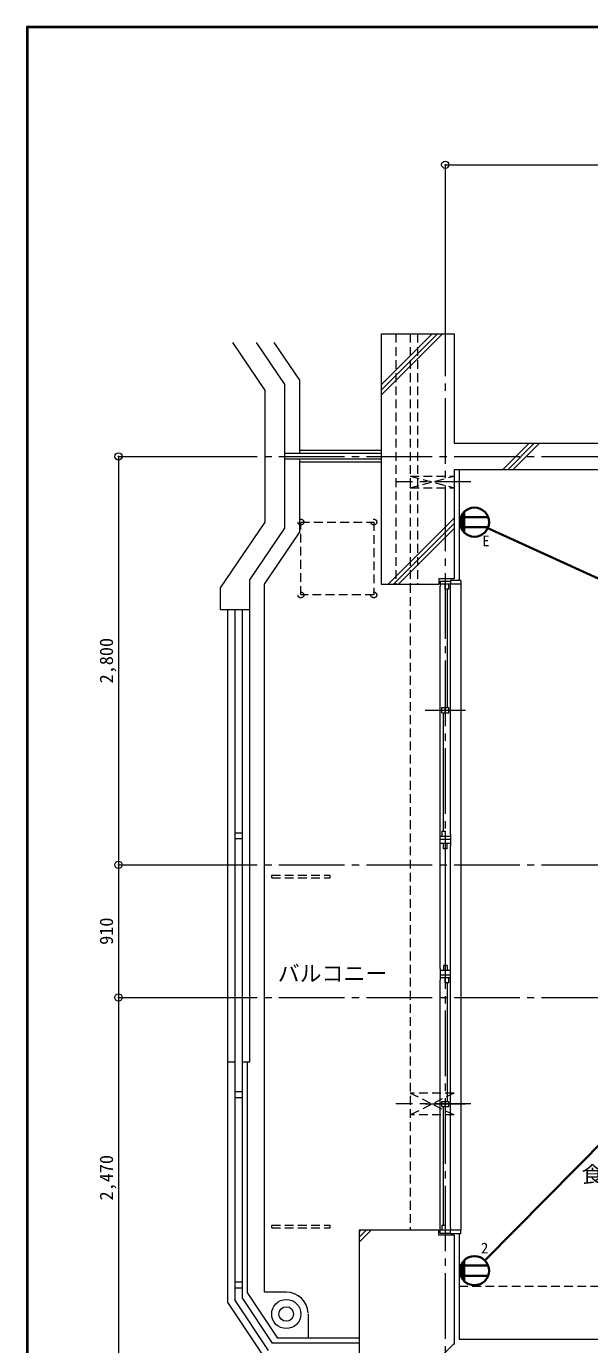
# Model space of a CAD drawing. Units: millimetres at full size, sheet at 1:50. Extents: x -9674 to 9699, y -6794 to 6791.
# Drawn here: x -9674 to -5813, y -2247 to 6791 of the extents above; entities that cross this region are included whole.
import ezdxf
from ezdxf.enums import TextEntityAlignment as Align

# ---------------------------------------------------------------- set-up
doc = ezdxf.new("R2010")
doc.units = ezdxf.units.MM
doc.header["$LTSCALE"] = 50
doc.header["$PDMODE"] = 32
doc.header["$PDSIZE"] = 50
for name, pattern in [('CHAIN1', [8, 5, -1, 1, -1]), ('CHAIN2', [12, 9, -1, 1, -1]), ('DASHED1', [1.8, 1.2, -0.6])]:
    doc.linetypes.add(name, pattern=pattern)
for name, color, linetype, lineweight in [('0-0_図面枠', 7, 'Continuous', 9), ('1-0_芯', 134, 'CHAIN2', 9), ('1-1_躯体', 134, 'Continuous', 9), ('1-3_建具', 134, 'Continuous', 9), ('1-6_ﾊﾞﾙｺﾆｰ・階段', 134, 'Continuous', 9), ('1-7_その他', 134, 'DASHED1', 9), ('1-8_ハッチ', 134, 'Continuous', 9), ('1-B_寸法', 134, 'Continuous', 9), ('1-C_梁', 134, 'DASHED1', 9), ('2-0_芯', 2, 'Continuous', 35)]:
    doc.layers.add(name, color=color, linetype=linetype, lineweight=lineweight)
doc.layers.add('1-A_文字', color=134, linetype='Continuous')
doc.styles.add('ＭＳ ゴシック', font='')
doc.styles.get('ＭＳ ゴシック').set_extended_font_data('MS Gothic')

msp = doc.modelspace()

# ---------------------------------------------------------------- linework, layer by layer
at = {"layer": '0-0_図面枠'}
for p, q in [((-9673.92, 6791.43), (-9673.92, -6793.93)), ((-9672.16, 6789.66), (-9672.16, -6792.16)), ((9697.16, 6789.66), (-9672.16, 6789.66)), ((-9670.4, 6787.9), (-9670.4, -6790.4)), ((9695.4, 6787.9), (-9670.4, 6787.9)), ((-9668.64, -6788.64), (-9668.64, 6786.14)), ((-9668.64, 6786.14), (9693.64, 6786.14)), ((-9666.87, 6784.38), (-9666.87, -6786.88)), ((9691.87, 6784.38), (-9666.87, 6784.38)), ((-9665.11, 6782.61), (-9665.11, -6785.11)), ((9690.11, 6782.61), (-9665.11, 6782.61)), ((9688.35, 6780.85), (-9663.35, 6780.85)), ((-9663.35, 6780.85), (-9663.35, -6783.35))]:
    msp.add_line(p, q, dxfattribs=at)
msp.add_lwpolyline([(9698.92, -6793.93), (9698.92, 6791.43), (-9673.92, 6791.43)], dxfattribs=at)
at = {"layer": '1-0_芯'}
for p, q in [((-6802.5, 4842.91), (-6802.5, -3337.09)), ((-8542.5, 3842.91), (8067.5, 3842.91)), ((-8542.5, 1042.91), (2697.5, 1042.91)), ((-8542.5, 132.91), (8067.5, 132.91))]:
    msp.add_line(p, q, dxfattribs=at)
at = {"layer": '1-1_躯体'}
for p, q in [((-7242.5, 4682.91), (-6742.5, 4682.91)), ((-6742.5, 4682.91), (-6742.5, 3932.91)), ((-6742.5, 3932.91), (5857.5, 3932.91)), ((-6742.5, 3752.91), (-6742.5, 3002.91)), ((-6742.5, 3002.91), (-6847.5, 3002.91)), ((-6847.5, 3002.91), (-6847.5, 2967.91)), ((-6847.5, -1497.09), (-6847.5, -1462.09)), ((-6742.5, -1497.09), (-6847.5, -1497.09)), ((-6742.5, -1497.09), (-6742.5, -2247.09))]:
    msp.add_line(p, q, dxfattribs=at)
at = {"layer": '1-1_躯体', "linetype": 'DASHED1'}
for p, q in [((-7142.5, 4682.91), (-7142.5, 2967.91)), ((-7042.5, 4682.91), (-7042.5, 2967.91)), ((-6992.5, 4682.91), (-6992.5, 2967.91))]:
    msp.add_line(p, q, dxfattribs=at)
at = {"layer": '1-1_躯体'}
for points in [[(-7242.5, 4682.91), (-7242.5, 2967.91), (-6847.5, 2967.91)], [(-6742.5, 3752.91), (5857.5, 3752.91), (5857.5, 3002.89)], [(-6847.5, -1462.09), (-7392.5, -1462.09), (-7392.5, -2432.09)]]:
    msp.add_lwpolyline(points, dxfattribs=at)
at = {"layer": '1-3_建具'}
for p, q in [((-6837.5, 2987.91), (-6837.5, 2952.91)), ((-6837.5, 2987.91), (-6767.5, 2987.91)), ((-6767.5, 2992.91), (-6767.5, 2967.91)), ((-6695.5, 2992.91), (-6767.5, 2992.91)), ((-6767.5, 2967.91), (-6837.5, 2967.91)), ((-6837.5, 1252.91), (-6837.5, 2952.91)), ((-6790.5, 2932.91), (-6790.5, 2120.41)), ((-6778.5, 2932.91), (-6778.5, 2967.91)), ((-6767.5, 2952.91), (-6767.5, 2967.91)), ((-6767.5, 1252.91), (-6767.5, 2952.91)), ((-6695.5, 2967.91), (-6695.5, -1462.09)), ((-6940.98, 2102.91), (-6664.02, 2102.91)), ((-6826.5, 2085.41), (-6778.5, 2085.41)), ((-6814.5, 1272.91), (-6814.5, 2085.41)), ((-6802.5, 2085.41), (-6802.5, 2120.41)), ((-6778.5, 2085.41), (-6778.5, 2120.41)), ((-6826.5, 1272.91), (-6802.5, 1272.91)), ((-6826.5, 1272.91), (-6826.5, 1237.91)), ((-6802.5, 1272.91), (-6802.5, 1237.91)), ((-6837.5, 1172.91), (-6837.5, 1252.91)), ((-6767.5, 1237.91), (-6837.5, 1237.91)), ((-6837.5, 1217.91), (-6767.5, 1217.91)), ((-6767.5, 1187.91), (-6837.5, 1187.91)), ((-6814.5, 1152.91), (-6814.5, 1187.91)), ((-6790.5, 1152.91), (-6790.5, 1187.91)), ((-6767.5, 1252.91), (-6767.5, 1172.91)), ((-6837.5, 332.91), (-6837.5, 1172.91)), ((-6790.5, 1152.91), (-6814.5, 1152.91)), ((-6802.5, 1152.91), (-6802.5, 352.91)), ((-6767.5, 332.91), (-6767.5, 1172.91)), ((-6837.5, 332.91), (-6837.5, 252.91)), ((-6767.5, 317.91), (-6837.5, 317.91)), ((-6837.5, 287.91), (-6767.5, 287.91)), ((-6790.5, 352.91), (-6814.5, 352.91)), ((-6814.5, 352.91), (-6814.5, 317.91)), ((-6790.5, 352.91), (-6790.5, 317.91)), ((-6767.5, 252.91), (-6767.5, 332.91)), ((-6767.5, 267.91), (-6837.5, 267.91)), ((-6837.5, -1447.09), (-6837.5, 252.91)), ((-6802.5, 232.91), (-6802.5, 267.91)), ((-6778.5, 232.91), (-6802.5, 232.91)), ((-6790.5, 232.91), (-6790.5, -579.59)), ((-6778.5, 232.91), (-6778.5, 267.91)), ((-6767.5, -1447.09), (-6767.5, 252.91)), ((-6940.98, -597.09), (-6664.02, -597.09)), ((-6826.5, -614.59), (-6778.5, -614.59)), ((-6814.5, -1427.09), (-6814.5, -614.59)), ((-6802.5, -614.59), (-6802.5, -579.59)), ((-6778.5, -614.59), (-6778.5, -579.59)), ((-6826.5, -1427.09), (-6802.5, -1427.09)), ((-6826.5, -1427.09), (-6826.5, -1462.09)), ((-6802.5, -1427.09), (-6802.5, -1462.09)), ((-6837.5, -1482.09), (-6837.5, -1447.09)), ((-6767.5, -1462.09), (-6837.5, -1462.09)), ((-6837.5, -1482.09), (-6767.5, -1482.09)), ((-6767.5, -1447.09), (-6767.5, -1462.09)), ((-6767.5, -1487.09), (-6767.5, -1462.09)), ((-6695.5, -1487.09), (-6767.5, -1487.09))]:
    msp.add_line(p, q, dxfattribs=at)
for points in [[(-6695.5, 2992.91), (-6695.5, 2967.91), (-6767.5, 2967.91)], [(-6778.5, 2932.91), (-6802.5, 2932.91), (-6802.5, 2967.91)], [(-6826.5, 2085.41), (-6826.5, 2120.41), (-6778.5, 2120.41)], [(-6826.5, -614.59), (-6826.5, -579.59), (-6778.5, -579.59)], [(-6695.5, -1487.09), (-6695.5, -1462.09), (-6767.5, -1462.09)]]:
    msp.add_lwpolyline(points, dxfattribs=at)
at = {"layer": '1-6_ﾊﾞﾙｺﾆｰ・階段'}
for p, q in [((-8261.83, 4623.9), (-8037.5, 4292.91)), ((-8098.75, 4623.9), (-7902.5, 4334.35)), ((-7977.94, 4623.9), (-7802.5, 4365.05)), ((-7802.5, 4365.05), (-7802.5, 3862.91)), ((-8037.5, 3392.91), (-8037.5, 4292.91)), ((-7902.5, 3351.47), (-7902.5, 4334.35)), ((-7242.5, 3862.91), (-7902.5, 3862.91)), ((-7242.5, 3822.91), (-7902.5, 3822.91)), ((-7242.5, 3882.91), (-7802.5, 3882.91)), ((-7802.5, 3822.91), (-7802.5, 3320.78)), ((-7242.5, 3802.91), (-7802.5, 3802.91)), ((-8142.5, 2997.38), (-7902.5, 3351.47)), ((-8042.5, 2966.68), (-7802.5, 3320.78)), ((-8142.5, -307.09), (-8142.5, 2997.38)), ((-8342.5, 2792.91), (-8142.5, 2792.91)), ((-8292.5, -1961.09), (-8292.5, 2792.91)), ((-8242.5, -1945.98), (-8242.5, 2792.91)), ((-8192.5, -1930.88), (-8192.5, 2792.91)), ((-8242.5, 1262.91), (-8192.5, 1262.91)), ((-8242.5, 1222.91), (-8192.5, 1222.91)), ((-8292.5, -307.09), (-8242.5, -307.09)), ((-8192.5, -307.09), (-8142.5, -307.09)), ((-8157.5, -1893.21), (-8157.5, -307.09)), ((-8242.5, -512.09), (-8192.5, -512.09)), ((-8242.5, -552.09), (-8192.5, -552.09)), ((-8242.5, -1817.09), (-8192.5, -1817.09)), ((-8242.5, -1857.09), (-8192.5, -1857.09)), ((-8157.5, -1893.21), (-7952.13, -2202.09)), ((-8292.5, -1961.09), (-8042.5, -2337.09)), ((-8242.5, -1945.98), (-8015.7, -2287.09)), ((-8192.5, -1930.88), (-7988.9, -2237.09)), ((-7742.5, -2037.09), (-7742.5, -2202.09)), ((-7392.5, -2237.09), (-7988.9, -2237.09)), ((-7392.5, -2202.09), (-7952.13, -2202.09))]:
    msp.add_line(p, q, dxfattribs=at)
for points in [[(-8342.5, 2792.91), (-8342.5, 2942.91), (-8037.5, 3392.91)], [(-7892.5, -1887.09), (-8042.5, -1887.09), (-8042.5, 2966.68)]]:
    msp.add_lwpolyline(points, dxfattribs=at)
for radius in [100, 50]:
    msp.add_circle((-7892.5, -2037.09), radius, dxfattribs=at)
msp.add_arc((-7892.5, -2037.09), 150, 2.22671, 90, dxfattribs=at)
at = {"layer": '1-7_その他'}
for p, q in [((-7042.5, 3707.91), (-6742.5, 3707.91)), ((-7042.5, 3707.91), (-6742.5, 3627.91)), ((-7042.5, 3627.91), (-6742.5, 3707.91)), ((-7042.5, 3627.91), (-6742.5, 3627.91)), ((-7792.5, 3392.91), (-7292.5, 3392.91)), ((-7792.5, 2892.91), (-7792.5, 3392.91)), ((-7292.5, 3392.91), (-7292.5, 2892.91)), ((-7292.5, 2892.91), (-7792.5, 2892.91)), ((-7992.5, 972.91), (-7592.5, 972.91)), ((-7992.5, 952.91), (-7992.5, 972.91)), ((-6742.5, -522.09), (-7042.5, -522.09)), ((-7042.5, -522.09), (-6742.5, -672.09)), ((-6742.5, -522.09), (-7042.5, -672.09)), ((-6742.5, -672.09), (-7042.5, -672.09)), ((-7992.5, -1427.09), (-7592.5, -1427.09)), ((-7992.5, -1447.09), (-7992.5, -1427.09))]:
    msp.add_line(p, q, dxfattribs=at)
at = {"layer": '1-7_その他', "linetype": 'CHAIN1'}
for p, q in [((-6627.5, 3667.91), (-7142.5, 3667.91)), ((-6627.5, -597.09), (-7142.5, -597.09))]:
    msp.add_line(p, q, dxfattribs=at)
at = {"layer": '1-7_その他'}
for points in [[(-7992.5, 952.91), (-7592.5, 952.91), (-7592.5, 972.91)], [(-7992.5, -1447.09), (-7592.5, -1447.09), (-7592.5, -1427.09)]]:
    msp.add_lwpolyline(points, dxfattribs=at)
for centre in [(-7792.5, 3392.91), (-7292.5, 3392.91), (-7792.5, 2892.91), (-7292.5, 2892.91)]:
    msp.add_circle(centre, 20, dxfattribs=at)
at = {"layer": '1-8_ハッチ'}
for p, q in [((-7242.5, 4261.9), (-6821.48, 4682.91)), ((-7242.5, 4297.25), (-6856.84, 4682.91)), ((-7242.5, 4332.61), (-6892.19, 4682.91)), ((-6407.98, 3752.91), (-6227.98, 3932.91)), ((-6372.63, 3752.91), (-6192.63, 3932.91)), ((-6337.27, 3752.91), (-6157.27, 3932.91)), ((-6707.5, 3752.91), (-6707.5, 2992.91)), ((-7192.98, 2967.91), (-6742.5, 3418.39)), ((-7157.63, 2967.91), (-6742.5, 3383.04)), ((-7122.27, 2967.91), (-6742.5, 3347.68)), ((-7392.5, -1544.96), (-7309.63, -1462.09)), ((-7392.5, -1509.6), (-7344.99, -1462.09)), ((-7392.5, -1474.25), (-7380.34, -1462.09)), ((-6707.5, -1487.09), (-6707.5, -2212.09)), ((-6936.13, -2432.09), (-6742.5, -2238.46)), ((5672.5, -2212.09), (-6707.5, -2212.09))]:
    msp.add_line(p, q, dxfattribs=at)
at = {"layer": '1-B_寸法'}
for p, q in [((-6802.5, 5842.91), (-6802.5, 4842.91)), ((-6802.5, 5842.91), (-2602.5, 5842.91)), ((-9042.5, 3842.91), (-9042.5, 1042.91)), ((-9042.5, 3842.91), (-8542.5, 3842.91)), ((-9042.5, 1042.91), (-9042.5, 132.91)), ((-9042.5, 1042.91), (-8542.5, 1042.91)), ((-9042.5, 132.91), (-9042.5, -2337.09)), ((-9042.5, 132.91), (-8542.5, 132.91))]:
    msp.add_line(p, q, dxfattribs=at)
for p in [(-6802.5, 5842.91), (-9042.5, 3842.91), (-9042.5, 1042.91), (-9042.5, 132.91)]:
    msp.add_point(p, dxfattribs=at)
at = {"layer": '1-C_梁'}
for p, q in [((-7042.5, 2967.91), (-7042.5, -1462.09)), ((-6707.5, -1847.09), (-4442.5, -1847.09))]:
    msp.add_line(p, q, dxfattribs=at)
at = {"layer": '2-0_芯'}
for p, q in [((-6687.56, 3444.96), (-6687.56, 3339.6)), ((-6681.56, 3453.59), (-6681.56, 3330.97)), ((-6675.56, 3460.62), (-6675.56, 3323.94)), ((-6672.55, 3463.69), (-6672.55, 3320.86)), ((-6699.56, 3416.6), (-6699.56, 3367.96)), ((-6696.24, 3427.28), (-6508.84, 3427.28)), ((-6696.24, 3357.28), (-6508.84, 3357.28)), ((-6693.56, 3433.74), (-6693.56, 3350.81)), ((-4756.96, 2548.12), (-6511.58, 3350.68)), ((-5692.8, -822.44), (-6532.12, -1668.99)), ((-6699.56, -1715.7), (-6699.56, -1764.34)), ((-6696.24, -1705.02), (-6508.84, -1705.02)), ((-6693.56, -1698.56), (-6693.56, -1781.49)), ((-6687.56, -1687.34), (-6687.56, -1792.7)), ((-6681.56, -1678.71), (-6681.56, -1801.33)), ((-6675.56, -1671.68), (-6675.56, -1808.36)), ((-6672.55, -1668.61), (-6672.55, -1811.44)), ((-6696.24, -1775.02), (-6508.84, -1775.02))]:
    msp.add_line(p, q, dxfattribs=at)
for centre in [(-6602.54, 3392.28), (-6602.54, -1740.02)]:
    msp.add_circle(centre, 100.02, dxfattribs=at)

# ---------------------------------------------------------------- texts
at = {"layer": '1-A_文字', "style": 'ＭＳ ゴシック'}
for s, p in [('バルコニー', (-7950.69, 210.01)), ('食事室', (-5868.05, -1167.41))]:
    msp.add_text(s, height=110, dxfattribs=at).set_placement(p, align=Align.BOTTOM_LEFT)
at = {"layer": '1-B_寸法', "style": 'ＭＳ ゴシック'}
for s, p in [('2,800', (-9052.5, 2286.66)), ('910', (-9052.5, 494.16)), ('2,470', (-9052.5, -1258.34))]:
    msp.add_text(s, height=91.64, rotation=90, dxfattribs=at).set_placement(p, align=Align.BOTTOM_LEFT)
at = {"layer": '2-0_芯', "color": 7, "style": 'ＭＳ ゴシック'}
for s, p in [('E', (-6549.23, 3204.57)), ('2', (-6557.97, -1642.98))]:
    msp.add_text(s, height=73.31, dxfattribs=at).set_placement(p, align=Align.BOTTOM_LEFT)

doc.saveas('drawing.dxf')
